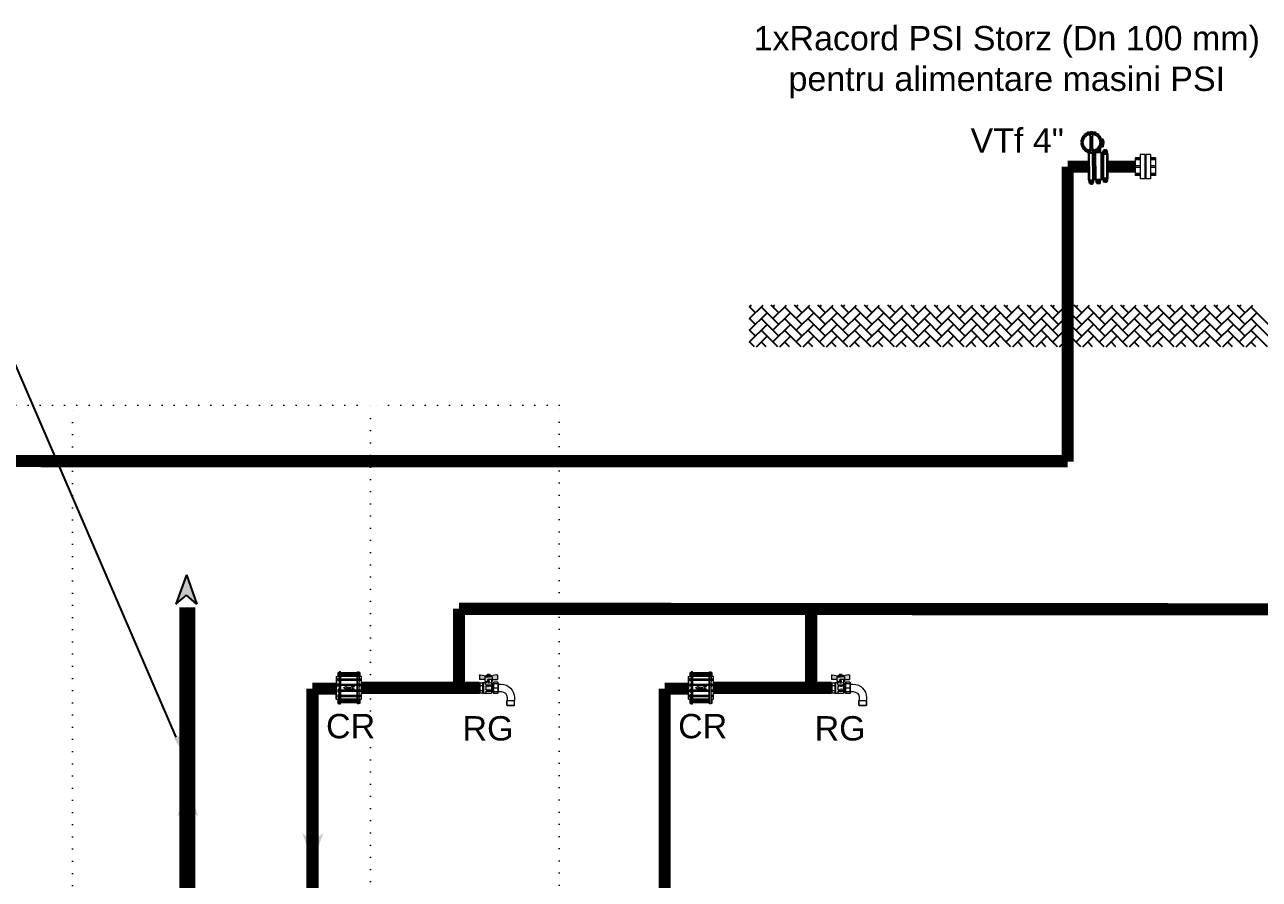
# Model space of a CAD drawing. Extents: x -6531732 to 89637, y -8915 to 32458.
# Drawn here: x 70408 to 78016, y 21652 to 26918 of the extents above; entities that cross this region are included whole.
import ezdxf
from ezdxf import colors
from ezdxf.entities.mleader import LeaderData, LeaderLine
from ezdxf.enums import TextEntityAlignment as Align
from ezdxf.math import Vec2, Vec3

# ---------------------------------------------------------------- set-up
doc = ezdxf.new("R2010")
doc.units = 0
doc.linetypes.add('ACAD_ISO07W100', pattern=[3, 0, -3])
for name, color, linetype, lineweight in [('SAN-MC-Circuit_Informatii', 83, 'ACAD_ISO07W100', 25), ('SAN-MC-HIDRANT', 1, 'HE_LINE', 25), ('SAN-MC-Sprinklere', 4, 'SPK_LINE', 25), ('SAN-MC-VALVE', 7, 'Continuous', 5)]:
    doc.layers.add(name, color=color, linetype=linetype, lineweight=lineweight)
doc.layers.add('SAN-MC-TEXT', color=7, linetype='Continuous')
doc.styles.get("Standard").update_dxf_attribs({"font": 'arial.ttf'})
doc.styles.add('txt', font='TXT', dxfattribs={"height": 0.2})
doc.linetypes.add('HE_LINE', pattern='A,300,-250,["HE",Standard,S=0.5,R=0,X=-100.5,Y=-30.5],-100', length=650)
doc.linetypes.add('PSI_LINE', pattern='A,300,-150,["PSI",Standard,S=0.5,R=0,X=-130,Y=-30],-5', length=455)
doc.linetypes.add('SPK_LINE', pattern='A,300,-250,["SPK",Standard,S=0.5,R=0,X=-130.5,Y=-30.5],-100', length=650)

# ---------------------------------------------------------------- blocks, each defined once
blk = doc.blocks.new('RACORD B')
at = {"layer": 'SAN-MC-VALVE', "lineweight": 0}
for p, q in [((118019.8, 117371.2), (117989.8, 117371.2)), ((117989.8, 117371.2), (117989.8, 117261.2)), ((118019.8, 117364.6), (117989.8, 117364.6)), ((118019.8, 117358.6), (117989.8, 117358.6)), ((118049.8, 117391.2), (118019.8, 117391.2)), ((118019.8, 117391.2), (118019.8, 117241.2)), ((118049.8, 117391.2), (118049.8, 117241.2)), ((118084.8, 117391.2), (118054.8, 117391.2)), ((118054.8, 117391.2), (118054.8, 117241.2)), ((118084.8, 117391.2), (118084.8, 117241.2)), ((118114.8, 117371.2), (118084.8, 117371.2)), ((118114.8, 117364.6), (118084.8, 117364.6)), ((118114.8, 117358.6), (118084.8, 117358.6)), ((118114.8, 117371.2), (118114.8, 117261.2)), ((118019.8, 117321.2), (117989.8, 117321.2)), ((118019.8, 117311.2), (117989.8, 117311.2)), ((118019.8, 117273.7), (117989.8, 117273.7)), ((118019.8, 117267.7), (117989.8, 117267.7)), ((118019.8, 117261.2), (117989.8, 117261.2)), ((118114.8, 117321.2), (118084.8, 117321.2)), ((118114.8, 117311.2), (118084.8, 117311.2)), ((118114.8, 117273.7), (118084.8, 117273.7)), ((118114.8, 117267.7), (118084.8, 117267.7)), ((118114.8, 117261.2), (118084.8, 117261.2)), ((118049.8, 117241.2), (118019.8, 117241.2)), ((118084.8, 117241.2), (118054.8, 117241.2))]:
    blk.add_line(p, q, dxfattribs=at)
blk = doc.blocks.new('rob')
at = {"layer": 'SAN-MC-TEXT'}
for p, q in [((104539, 111086.4, 1427.3), (104539.4, 111086.2, 1427.3)), ((104544.7, 111096.3, 1427.3), (104544.9, 111096.1, 1427.3)), ((104551.4, 111104.3, 1427.3), (104551.7, 111104, 1427.3)), ((104560.2, 111111.7, 1427.3), (104560.3, 111111.5, 1427.3)), ((104569.3, 111116.9, 1427.3), (104569.4, 111116.5, 1427.3)), ((104580, 111120.8, 1427.3), (104580.1, 111120.6, 1427.3)), ((104590.4, 111122.7, 1427.3), (104590.4, 111122.2, 1427.3)), ((104590.4, 111022.3, 1427.3), (104590.4, 111097.7, 1427.3)), ((104601.8, 111122.7, 1427.3), (104601.8, 111122.4, 1427.3)), ((104601.8, 111022.3, 1427.3), (104601.8, 111097.7, 1427.3)), ((104612.1, 111120.8, 1427.3), (104612, 111120.4, 1427.3)), ((104622.9, 111116.9, 1427.3), (104622.8, 111116.7, 1427.3)), ((104632, 111111.7, 1427.3), (104631.7, 111111.3, 1427.3)), ((104640.7, 111104.3, 1427.3), (104640.6, 111104.1, 1427.3)), ((104647.5, 111096.3, 1427.3), (104647.1, 111096.1, 1427.3)), ((104653.2, 111086.4, 1427.3), (104653, 111086.3, 1427.3)), ((104533.4, 111065.3, 1427.3), (104533.6, 111065.2, 1427.3)), ((104533.4, 111054.7, 1427.3), (104533.8, 111054.8, 1427.3)), ((104535.4, 111043.5, 1427.3), (104535.6, 111043.5, 1427.3)), ((104539, 111033.6, 1427.3), (104539.2, 111033.8, 1427.3)), ((104544.7, 111023.7, 1427.3), (104545.1, 111024, 1427.3)), ((104551.4, 111015.7, 1427.3), (104551.6, 111015.9, 1427.3)), ((104560.2, 111008.3, 1427.3), (104560.5, 111008.7, 1427.3)), ((104585.6, 111012.4, 713.6), (104602.5, 111012.4, 713.6)), ((104606, 111013.4, 713.6), (104604.6, 111020.3, 713.6)), ((104632, 111008.3, 1427.3), (104631.8, 111008.5, 1427.3)), ((104633.2, 111007.8, 1427.3), (104633.2, 110999.2, 1427.3)), ((104640.7, 111015.7, 1427.3), (104640.4, 111016, 1427.3)), ((104644.6, 111022.4, 1427.3), (104644.6, 110999.2, 1427.3)), ((104647.5, 111023.7, 1427.3), (104647.3, 111023.9, 1427.3)), ((104650.3, 111025.6, 1427.3), (104650.3, 110999.2, 1427.3)), ((104653.2, 111033.6, 1427.3), (104652.8, 111033.8, 1427.3)), ((104667.4, 111033.2, 1427.3), (104653.7, 111033.2, 1427.3)), ((104663.7, 111077.1, 1427.3), (104655.1, 111077.1, 1427.3)), ((104667.4, 111042.9, 1427.3), (104655.1, 111042.9, 1427.3)), ((104669.4, 111042.9, 1427.3), (104655.1, 111042.9, 1427.3)), ((104656.8, 111076.5, 1427.3), (104656.4, 111076.4, 1427.3)), ((104656.8, 111043.5, 1427.3), (104656.5, 111043.5, 1427.3)), ((104673.2, 111060, 1427.3), (104657.5, 111060, 1427.3)), ((104658.8, 111054.7, 1427.3), (104658.3, 111054.8, 1427.3)), ((104658.8, 111065.3, 1427.3), (104658.5, 111065.2, 1427.3)), ((104673.2, 111065.7, 1427.3), (104659.6, 111065.7, 1427.3)), ((104673.2, 111054.3, 1427.3), (104659.6, 111054.3, 1427.3)), ((104666.2, 110989.8), (104670.5, 111009.8)), ((104667.4, 111033.2, 1427.3), (104667.4, 111042.9, 1427.3)), ((104669.4, 111065.7, 1427.3), (104669.4, 111071.4, 1427.3)), ((104669.4, 111042.9, 1427.3), (104669.4, 111054.3, 1427.3)), ((104673.2, 111054.3, 1427.3), (104673.2, 111065.7, 1427.3)), ((104683.2, 111012.3), (104673.6, 111012.3)), ((104683.2, 111012.3), (104688.3, 111012.3)), ((104695.7, 110989.8), (104691.5, 111009.8)), ((104569.3, 111003.1, 1427.3), (104569.4, 111003.3, 1427.3)), ((104582.8, 111000.1, 713.6), (104579.4, 110992.6, 713.6)), ((104579.7, 110829.2), (104579.4, 110992.6, 713.6)), ((104580, 110999.2, 1427.3), (104580.2, 110999.6, 1427.3)), ((104583.3, 110828.4), (104582.9, 111000.1, 713.6)), ((104590.4, 110997.4, 1427.3), (104590.4, 110997.6, 1427.3)), ((104601.8, 110997.4, 1427.3), (104601.8, 110997.8, 1427.3)), ((104605.8, 110828.4), (104605.3, 110999.3, 713.6)), ((104605.6, 110999.4, 713.6), (104608.7, 110992.6, 713.6)), ((104609, 110999.3, 713.6), (104609.4, 110829.2)), ((104621.8, 110987.8, 713.6), (104609, 110987.8, 713.6)), ((104612.1, 110999.2, 1427.3), (104612.1, 110999.4, 1427.3)), ((104622.9, 111003.1, 1427.3), (104622.7, 111003.5, 1427.3)), ((104627.5, 111007.3, 1427.3), (104627.5, 110999.2, 1427.3)), ((104665.6, 110987.8, 713.6), (104656, 110987.8, 713.6)), ((104666.1, 110840.7), (104666.1, 110988.9)), ((104669.7, 110989.7), (104666.3, 110982.1)), ((104669.7, 110839.9), (104669.7, 110989.7)), ((104669.7, 110989.7), (104692.2, 110989.7)), ((104678.2, 111006.6), (104675.5, 111001.9)), ((104675.5, 111001.9), (104678.3, 110997.2)), ((104683.7, 111006.6), (104678.2, 111006.6)), ((104678.3, 110997.2), (104683.7, 110997.2)), ((104686.4, 111001.9), (104683.7, 111006.6)), ((104683.7, 110997.2), (104686.4, 111001.9)), ((104692.2, 110839.9), (104692.2, 110989.7)), ((104692.2, 110989.7), (104695.6, 110982.1)), ((104695.8, 110988.9), (104695.8, 110840.7)), ((104579.8, 110828.2), (104584, 110808.3)), ((104583.3, 110828.4), (104579.9, 110836)), ((104583.3, 110828.4), (104605.8, 110828.4)), ((104596.8, 110805.7), (104587.2, 110805.7)), ((104591.8, 110820.7), (104589.1, 110816)), ((104589.1, 110816), (104591.9, 110811.3)), ((104597.3, 110820.8), (104591.8, 110820.7)), ((104591.9, 110811.3), (104597.3, 110811.3)), ((104596.8, 110805.7), (104601.9, 110805.7)), ((104600, 110816.1), (104597.3, 110820.8)), ((104597.3, 110811.3), (104600, 110816.1)), ((104609.3, 110828.2), (104605, 110808.3)), ((104605.8, 110828.4), (104609.2, 110836)), ((104622.2, 110840.7), (104609.4, 110840.7)), ((104627.9, 110811.4, 713.6), (104627.9, 110829.3, 713.6)), ((104647.4, 110807.9, 713.6), (104631.4, 110807.9, 713.6)), ((104633.6, 110811.4, 713.6), (104633.6, 110829.3, 713.6)), ((104645.1, 110811.4, 713.6), (104645.1, 110829.3, 713.6)), ((104650.8, 110811.4, 713.6), (104650.8, 110829.3, 713.6)), ((104666.1, 110840.7), (104656.5, 110840.7)), ((104666.2, 110839.8), (104670.5, 110819.8)), ((104669.7, 110839.9), (104666.3, 110847.5)), ((104669.7, 110839.9), (104692.2, 110839.9)), ((104683.2, 110817.3), (104673.6, 110817.3)), ((104678.2, 110832.3), (104675.5, 110827.5)), ((104675.5, 110827.5), (104678.3, 110822.8)), ((104683.7, 110832.3), (104678.2, 110832.3)), ((104678.3, 110822.8), (104683.7, 110822.8)), ((104683.2, 110817.3), (104688.3, 110817.3)), ((104686.4, 110827.6), (104683.7, 110832.3)), ((104683.7, 110822.8), (104686.4, 110827.6)), ((104695.7, 110839.8), (104691.5, 110819.8)), ((104692.2, 110839.9), (104695.6, 110847.5))]:
    blk.add_line(p, q, dxfattribs=at)
at = {"layer": 'SAN-MC-TEXT', "elevation": 713.6}
blk.add_lwpolyline([(104656, 110999.2), (104656.5, 110829.3), (104622.2, 110829.3), (104621.8, 110999.2)], close=True, dxfattribs=at)
at = {"layer": 'SAN-MC-TEXT'}
for centre, radius in [((104596.1, 111060, 1427.3), 52.8), ((104596.1, 111060, 1427.3), 5.14), ((104681, 111002), 8.47), ((104681, 111002), 6.35), ((104594.5, 110816.1), 8.47), ((104594.5, 110816.1), 6.35), ((104681, 110827.6), 8.47), ((104681, 110827.6), 6.35)]:
    blk.add_circle(centre, radius, dxfattribs=at)
for centre, radius, start, end in [((104596.1, 111060, 1427.3), 61.4, 156.51414, 163.47502), ((104539.7, 111087.6, 1427.3), 1.43, 153.90957, 245.21185), ((104596.1, 111060, 1427.3), 64.2, 146.09044, 153.90957), ((104538.5, 111085, 1427.3), 1.43, 336.51414, 65.21185), ((104544, 111095, 1427.3), 1.43, 60, 146.09044), ((104545.6, 111097.4, 1427.3), 1.43, 240, 323.47502), ((104596.1, 111060, 1427.3), 61.4, 136.51414, 143.47502), ((104552.5, 111105.2, 1427.3), 1.43, 133.90956, 225.21185), ((104596.1, 111060, 1427.3), 64.2, 126.09044, 133.90956), ((104550.5, 111103.2, 1427.3), 1.43, 316.51414, 45.21185), ((104559.1, 111110.8, 1427.3), 1.43, 40, 126.09044), ((104561.4, 111112.4, 1427.3), 1.43, 220, 303.47502), ((104596.1, 111060, 1427.3), 61.4, 116.51414, 123.47502), ((104568, 111116.2, 1427.3), 1.43, 296.51414, 25.21185), ((104570.6, 111117.4, 1427.3), 1.43, 113.90957, 205.21185), ((104596.1, 111060, 1427.3), 64.2, 106.09044, 113.90957), ((104579, 111097.7, 1427.3), 11.4, 0, 114.44334), ((104578.7, 111120.3, 1427.3), 1.43, 20, 106.09044), ((104581.4, 111121.1, 1427.3), 1.43, 200, 283.47502), ((104596.1, 111060, 1427.3), 61.4, 96.51414, 103.47502), ((104589, 111122.4, 1427.3), 1.43, 276.51414, 5.21185), ((104591.8, 111122.7, 1427.3), 1.43, 93.90956, 185.21185), ((104596.1, 111060, 1427.3), 64.2, 86.09044, 93.90956), ((104600.4, 111122.7, 1427.3), 1.43, 0, 86.09044), ((104603.2, 111122.4, 1427.3), 1.43, 180, 263.47502), ((104613.2, 111097.7, 1427.3), 11.4, 65.55667, 180), ((104596.1, 111060, 1427.3), 61.4, 76.51414, 83.47502), ((104610.7, 111121.1, 1427.3), 1.43, 256.51414, 345.21185), ((104613.5, 111120.3, 1427.3), 1.43, 73.90956, 165.21185), ((104596.1, 111060, 1427.3), 64.2, 66.09044, 73.90956), ((104621.5, 111117.4, 1427.3), 1.43, 340, 66.09044), ((104624.1, 111116.2, 1427.3), 1.43, 160, 243.47502), ((104596.1, 111060, 1427.3), 61.4, 56.51414, 63.47502), ((104630.7, 111112.4, 1427.3), 1.43, 236.51414, 325.21185), ((104633.1, 111110.8, 1427.3), 1.43, 53.90956, 145.21185), ((104596.1, 111060, 1427.3), 64.2, 46.09044, 53.90956), ((104641.7, 111103.2, 1427.3), 1.43, 140, 223.47502), ((104639.6, 111105.2, 1427.3), 1.43, 320, 46.09044), ((104596.1, 111060, 1427.3), 61.4, 36.51414, 43.47502), ((104646.6, 111097.4, 1427.3), 1.43, 216.51414, 305.21185), ((104648.2, 111095, 1427.3), 1.43, 33.90957, 125.21185), ((104596.1, 111060, 1427.3), 64.2, 26.09044, 33.90957), ((104653.7, 111085, 1427.3), 1.43, 120, 203.47502), ((104596.1, 111060, 1427.3), 61.4, 16.51414, 23.47502), ((104652.5, 111087.6, 1427.3), 1.43, 300, 26.09044), ((104596.1, 111060, 1427.3), 64.2, 166.09044, 173.90957), ((104533.6, 111066.7, 1427.3), 1.43, 173.90957, 260), ((104533.6, 111053.3, 1427.3), 1.43, 94.78815, 186.09044), ((104596.1, 111060, 1427.3), 64.2, 186.09044, 193.90957), ((104533.4, 111056.2, 1427.3), 1.43, 274.78815, 3.48586), ((104533.4, 111063.8, 1427.3), 1.43, 356.52498, 80), ((104535.1, 111075.1, 1427.3), 1.43, 74.78815, 166.09044), ((104535.1, 111044.9, 1427.3), 1.43, 193.90957, 280), ((104596.1, 111060, 1427.3), 61.4, 176.52498, 183.48586), ((104535.9, 111077.9, 1427.3), 1.43, 254.78815, 343.48586), ((104535.9, 111042.1, 1427.3), 1.43, 16.52498, 100), ((104596.1, 111060, 1427.3), 61.4, 196.51414, 203.47502), ((104539.7, 111032.4, 1427.3), 1.43, 120, 206.09044), ((104596.1, 111060, 1427.3), 64.2, 206.09044, 213.90957), ((104538.5, 111035, 1427.3), 1.43, 300, 23.47502), ((104544, 111025, 1427.3), 1.43, 213.90957, 305.21185), ((104545.6, 111022.6, 1427.3), 1.43, 36.51414, 125.21185), ((104596.1, 111060, 1427.3), 61.4, 216.51414, 223.47502), ((104552.5, 111014.8, 1427.3), 1.43, 140, 226.09044), ((104550.5, 111016.8, 1427.3), 1.43, 320, 43.47502), ((104596.1, 111060, 1427.3), 64.2, 226.09044, 233.90956), ((104559.1, 111009.3, 1427.3), 1.43, 233.90956, 325.21185), ((104561.4, 111007.6, 1427.3), 1.43, 56.51414, 145.21185), ((104596.1, 111060, 1427.3), 61.4, 236.51414, 243.47502), ((104579, 111022.3, 1427.3), 11.4, 245.55667, 0), ((104594.1, 111012.4, 713.6), 8.47, 117.84507, 175.85384), ((104601.4, 111019.6, 713.6), 3.21, 12.11388, 90), ((104613.2, 111022.3, 1427.3), 11.4, 180, 294.44334), ((104596.1, 111060, 1427.3), 61.4, 296.51414, 303.47502), ((104630.7, 111007.6, 1427.3), 1.43, 40, 123.47502), ((104633.1, 111009.3, 1427.3), 1.43, 220, 306.09044), ((104596.1, 111060, 1427.3), 64.2, 306.09044, 313.90956), ((104641.6, 111016.8, 1427.3), 1.43, 136.51414, 225.21185), ((104596.1, 111060, 1427.3), 61.4, 316.51414, 323.47502), ((104639.6, 111014.8, 1427.3), 1.43, 313.90956, 45.21185), ((104646.5, 111022.6, 1427.3), 1.43, 60, 143.47502), ((104648.2, 111025, 1427.3), 1.43, 240, 326.09044), ((104596.1, 111060, 1427.3), 64.2, 326.09044, 333.90957), ((104653.7, 111035, 1427.3), 1.43, 156.51414, 245.21185), ((104596.1, 111060, 1427.3), 61.4, 336.51414, 343.47502), ((104652.5, 111032.4, 1427.3), 1.43, 333.90957, 65.21185), ((104656.3, 111077.9, 1427.3), 1.43, 196.51414, 285.21185), ((104656.3, 111042.1, 1427.3), 1.43, 80, 163.47502), ((104657, 111075.1, 1427.3), 1.43, 13.90957, 105.21185), ((104657, 111044.9, 1427.3), 1.43, 260, 346.09044), ((104658.8, 111063.8, 1427.3), 1.43, 100, 183.47502), ((104596.1, 111060, 1427.3), 61.4, 356.51414, 3.47502), ((104658.8, 111056.2, 1427.3), 1.43, 176.51414, 265.21185), ((104596.1, 111060, 1427.3), 64.2, 6.09044, 13.90957), ((104596.1, 111060, 1427.3), 64.2, 346.09044, 353.90957), ((104658.5, 111053.3, 1427.3), 1.43, 353.90957, 85.21185), ((104658.5, 111066.7, 1427.3), 1.43, 280, 6.09044), ((104663.7, 111071.4, 1427.3), 5.71, 0, 90), ((104673.6, 111009.1), 3.21, 90, 167.88612), ((104688.3, 111009.1), 3.21, 12.11388, 90), ((104568, 111003.8, 1427.3), 1.43, 340, 63.47502), ((104570.6, 111002.6, 1427.3), 1.43, 160, 246.09044), ((104596.1, 111060, 1427.3), 64.2, 246.09044, 253.90956), ((104578.7, 110999.7, 1427.3), 1.43, 253.90956, 345.21185), ((104581.4, 110998.9, 1427.3), 1.43, 76.51414, 165.21185), ((104596.1, 111060, 1427.3), 61.4, 256.51414, 263.47502), ((104588.9, 110997.6, 1427.3), 1.43, 0, 83.47502), ((104591.8, 110997.4, 1427.3), 1.43, 180, 266.09044), ((104596.1, 111060, 1427.3), 64.2, 266.09044, 273.90956), ((104600.4, 110997.4, 1427.3), 1.43, 273.90956, 5.21185), ((104603.2, 110997.6, 1427.3), 1.43, 96.51414, 185.21185), ((104596.1, 111060, 1427.3), 61.4, 276.51414, 283.47502), ((104604.4, 110999.3, 713.6), 4.58, 0, 12.11388), ((104610.7, 110998.9, 1427.3), 1.43, 20, 103.47502), ((104613.5, 110999.7, 1427.3), 1.43, 200, 286.09044), ((104596.1, 111060, 1427.3), 64.2, 286.09044, 293.90957), ((104621.5, 111002.6, 1427.3), 1.43, 293.90957, 25.21185), ((104624.1, 111003.8, 1427.3), 1.43, 116.51414, 205.21185), ((104670.7, 110988.9), 4.58, 167.88612, 180), ((104691.3, 110988.9), 4.58, 0, 12.11388), ((104584.2, 110829.2), 4.58, 180, 192.11388), ((104587.2, 110808.9), 3.21, 192.11388, 270), ((104601.9, 110808.9), 3.21, 270, 347.88612), ((104604.8, 110829.2), 4.58, 347.88612, 0), ((104631.4, 110811.4, 713.6), 3.43, 180, 270), ((104637.1, 110811.4, 713.6), 3.43, 180, 270), ((104641.6, 110811.4, 713.6), 3.43, 270, 0), ((104647.4, 110811.4, 713.6), 3.43, 270, 0), ((104670.7, 110840.7), 4.58, 180, 192.11388), ((104673.6, 110820.5), 3.21, 192.11388, 270), ((104688.3, 110820.5), 3.21, 270, 347.88612), ((104691.3, 110840.7), 4.58, 347.88612, 0)]:
    blk.add_arc(centre, radius, start, end, dxfattribs=at)
blk = doc.blocks.new('Clapeta Sens')
at = {"layer": 'SAN-MC-VALVE'}
for p, q in [((-70, 154.7), (-73.5, 144.5)), ((-70, 154.7), (69.9, 154.8)), ((69.9, 154.8), (73.4, 144.6)), ((-99.3, 129.5), (99.2, 129.6)), ((-92.8, 129.5), (-92.8, 25.1)), ((-92.3, 139.3), (-92.3, 143.8)), ((-85.5, 139.3), (-85.5, 143.8)), ((-84.9, 129.5), (-84.9, 25.1)), ((-84.9, 127.9), (-78.2, 127.9)), ((-78.2, 129.5), (-78.2, 25.1)), ((-77.7, 139.3), (-77.7, 143.9)), ((-70.9, 139.3), (-70.9, 143.9)), ((-70.4, 129.5), (-70.4, 25.1)), ((-70.4, 127.9), (-54.3, 128)), ((-54.3, 129.5), (-54.3, 25.1)), ((-53.8, 139.4), (-53.8, 143.9)), ((-47, 139.4), (-47, 143.9)), ((-46.4, 129.5), (-46.4, 25.1)), ((-46.4, 128), (-21.6, 128)), ((-21.6, 129.6), (-21.6, 25.1)), ((-21.1, 139.4), (-21.1, 143.9)), ((-14.3, 139.4), (-14.3, 143.9)), ((-13.8, 129.6), (-13.7, 25.2)), ((-13.8, 128), (13.7, 128)), ((0.7, 96.6), (-7.6, 111)), ((-7.6, 96.3), (-7.6, 111)), ((-3.3, 88.9), (-7.6, 96.3)), ((-3.3, 58.7), (-3.3, 88.9)), ((9, 111), (0.7, 96.6)), ((4.7, 88.9), (9, 96.3)), ((4.7, 58.7), (4.7, 88.9)), ((9, 96.3), (9, 111)), ((13.7, 129.6), (13.7, 25.2)), ((14.2, 139.4), (14.2, 143.9)), ((21, 139.4), (21, 143.9)), ((21.6, 129.6), (21.6, 25.2)), ((21.6, 128), (46.4, 128)), ((46.4, 129.6), (46.4, 25.2)), ((46.9, 139.4), (46.9, 143.9)), ((53.7, 139.4), (53.7, 144)), ((54.2, 129.6), (54.2, 25.2)), ((54.2, 128), (70.3, 128)), ((70.3, 129.6), (70.3, 25.2)), ((70.8, 139.5), (70.8, 144)), ((77.6, 139.5), (77.6, 144)), ((78.2, 129.6), (78.2, 25.2)), ((78.2, 128.1), (84.9, 128.1)), ((84.9, 129.6), (84.9, 25.2)), ((85.4, 139.5), (85.4, 144)), ((92.2, 139.5), (92.2, 144)), ((92.7, 129.6), (92.7, 25.2)), ((-92.2, 15.3), (-92.2, 10.8)), ((-85.4, 15.3), (-85.4, 10.8)), ((-84.9, 26.7), (-78.2, 26.7)), ((-77.7, 15.3), (-77.7, 10.8)), ((-69.9, -0.1), (-73.5, 10.2)), ((-70.9, 15.3), (-70.9, 10.8)), ((-70.4, 26.7), (-54.3, 26.7)), ((69.9, 0.1), (-69.9, -0.1)), ((-69.9, -0.1), (69.9, 0.1)), ((-69.9, -0.1), (69.9, 0.1)), ((-53.7, 15.3), (-53.7, 10.8)), ((-46.9, 15.3), (-46.9, 10.8)), ((-46.4, 26.7), (-21.6, 26.7)), ((-21.1, 15.3), (-21.1, 10.8)), ((-14.3, 15.3), (-14.3, 10.8)), ((-13.8, 26.7), (13.7, 26.7)), ((-9.7, 62.9), (-3.3, 58.7)), ((0.7, 43.9), (-9.7, 62.9)), ((0.7, 43.9), (11.1, 62.9)), ((11.1, 62.9), (4.7, 58.7)), ((14.2, 15.3), (14.2, 10.8)), ((21.1, 15.4), (21.1, 10.8)), ((21.6, 26.8), (46.4, 26.8)), ((46.9, 15.4), (46.9, 10.9)), ((53.7, 15.4), (53.7, 10.9)), ((54.2, 26.8), (70.3, 26.8)), ((69.9, 0.1), (73.5, 10.3)), ((69.9, 0.1), (69.9, 0.1)), ((70.9, 15.4), (70.9, 10.9)), ((77.7, 15.4), (77.7, 10.9)), ((78.2, 26.8), (84.9, 26.8)), ((85.4, 15.4), (85.4, 10.9)), ((92.2, 15.4), (92.2, 10.9)), ((-69.9, -0.1), (-69.9, -0.1))]:
    blk.add_line(p, q, dxfattribs=at)
for points in [[(-99.3, 138.1), (-99.3, 129.5), (99.2, 129.6), (99.2, 138.3)], [(-82.1, 139.3), (-82.1, 144), (-82.9, 144.5), (-94.9, 144.4), (-95.7, 144), (-95.7, 139.3)], [(-82.2, 138.2), (-82.2, 139.3), (-66.5, 139.3), (-66.5, 138.2)], [(-67.5, 139.3), (-67.5, 144), (-68.3, 144.5), (-80.3, 144.5), (-81.1, 144), (-81.1, 139.3)], [(-58.2, 138.2), (-58.2, 139.4), (-42.5, 139.4), (-42.5, 138.2)], [(-43.5, 139.4), (-43.6, 144), (-44.3, 144.5), (-56.4, 144.5), (-57.2, 144), (-57.2, 139.4)], [(-25.6, 138.2), (-25.6, 139.4), (-9.8, 139.4), (-9.8, 138.2)], [(-10.9, 139.4), (-10.9, 144), (-11.7, 144.5), (-23.7, 144.5), (-24.5, 144), (-24.5, 139.4)], [(25.5, 138.2), (25.5, 139.4), (9.8, 139.4), (9.8, 138.2)], [(10.8, 139.4), (10.8, 144), (11.6, 144.5), (23.6, 144.5), (24.4, 144.1), (24.4, 139.4)], [(58.1, 138.3), (58.1, 139.4), (42.4, 139.4), (42.4, 138.3)], [(43.5, 139.4), (43.5, 144.1), (44.3, 144.5), (56.3, 144.6), (57.1, 144.1), (57.1, 139.4)], [(82.1, 138.3), (82.1, 139.5), (66.4, 139.4), (66.4, 138.3)], [(67.4, 139.4), (67.4, 144.1), (68.2, 144.6), (80.3, 144.6), (81, 144.1), (81, 139.5)], [(82, 139.5), (82, 144.1), (82.8, 144.6), (94.8, 144.6), (95.6, 144.1), (95.6, 139.5)], [(-99.3, 16.4), (-99.3, 25.1), (99.3, 25.2), (99.3, 16.6)], [(-82, 15.3), (-82, 10.6), (-82.8, 10.2), (-94.9, 10.2), (-95.7, 10.6), (-95.7, 15.3)], [(-82.2, 16.5), (-82.2, 15.3), (-66.4, 15.3), (-66.4, 16.5)], [(-67.5, 15.3), (-67.5, 10.6), (-68.3, 10.2), (-80.3, 10.2), (-81.1, 10.6), (-81.1, 15.3)], [(-58.2, 16.5), (-58.2, 15.3), (-42.5, 15.3), (-42.5, 16.5)], [(-43.5, 15.3), (-43.5, 10.7), (-44.3, 10.2), (-56.3, 10.2), (-57.1, 10.7), (-57.1, 15.3)], [(-25.5, 16.5), (-25.5, 15.3), (-9.8, 15.3), (-9.8, 16.5)], [(-10.9, 15.3), (-10.9, 10.7), (-11.7, 10.2), (-23.7, 10.2), (-24.5, 10.7), (-24.5, 15.3)], [(25.5, 16.5), (25.5, 15.4), (9.8, 15.3), (9.8, 16.5)], [(10.8, 15.3), (10.8, 10.7), (11.6, 10.2), (23.7, 10.2), (24.5, 10.7), (24.5, 15.4)], [(58.2, 16.6), (58.2, 15.4), (42.4, 15.4), (42.4, 16.5)], [(43.5, 15.4), (43.5, 10.7), (44.3, 10.3), (56.3, 10.3), (57.1, 10.7), (57.1, 15.4)], [(82.1, 16.6), (82.1, 15.4), (66.4, 15.4), (66.4, 16.6)], [(67.5, 15.4), (67.5, 10.7), (68.3, 10.3), (80.3, 10.3), (81.1, 10.8), (81.1, 15.4)], [(82, 15.4), (82, 10.8), (82.8, 10.3), (94.8, 10.3), (95.6, 10.8), (95.6, 15.4)]]:
    blk.add_lwpolyline(points, close=True, dxfattribs=at)
for points in [[(-81, 138.2), (-96.7, 138.1), (-96.7, 139.3), (-81, 139.3)], [(80.9, 138.3), (96.7, 138.3), (96.7, 139.5), (80.9, 139.5)], [(-81, 16.5), (-96.7, 16.4), (-96.7, 15.3), (-81, 15.3)], [(81, 16.6), (96.7, 16.6), (96.7, 15.4), (81, 15.4)]]:
    blk.add_lwpolyline(points, dxfattribs=at)
for centre, radius, start, end in [((-94, 141.7), 2.71, 51.16318, 128.92134), ((-88.9, 134.5), 9.95, 70.02686, 110.05766), ((-83.8, 141.7), 2.71, 51.16326, 128.92126), ((-79.4, 141.7), 2.71, 51.16318, 128.92134), ((-74.3, 134.5), 9.95, 70.02686, 110.05766), ((-69.2, 141.7), 2.71, 51.16326, 128.92126), ((-55.5, 141.8), 2.71, 51.16318, 128.92134), ((-50.4, 134.5), 9.95, 70.02686, 110.05766), ((-45.3, 141.8), 2.71, 51.16326, 128.92126), ((-22.8, 141.8), 2.71, 51.16318, 128.92134), ((-17.7, 134.5), 9.95, 70.02686, 110.05766), ((-12.6, 141.8), 2.71, 51.16326, 128.92126), ((12.5, 141.8), 2.71, 51.16332, 128.92132), ((17.6, 134.6), 9.95, 70.02692, 110.05772), ((22.7, 141.8), 2.71, 51.16324, 128.9214), ((45.2, 141.8), 2.71, 51.16332, 128.92132), ((50.3, 134.6), 9.95, 70.02692, 110.05772), ((55.4, 141.8), 2.71, 51.16324, 128.9214), ((69.1, 141.8), 2.71, 51.16332, 128.92132), ((74.2, 134.6), 9.95, 70.02692, 110.05772), ((79.3, 141.9), 2.71, 51.16324, 128.9214), ((83.7, 141.9), 2.71, 51.16332, 128.92132), ((88.8, 134.6), 9.95, 70.02692, 110.05772), ((93.9, 141.9), 2.71, 51.16324, 128.9214), ((-94, 12.9), 2.71, 231.16324, 308.9214), ((-88.8, 20.1), 9.95, 250.02692, 290.05772), ((-83.7, 12.9), 2.71, 231.16332, 308.92132), ((-79.4, 12.9), 2.71, 231.16324, 308.9214), ((-74.3, 20.1), 9.95, 250.02692, 290.05772), ((-69.2, 12.9), 2.71, 231.16332, 308.92132), ((-55.4, 12.9), 2.71, 231.16324, 308.9214), ((-50.3, 20.1), 9.95, 250.02692, 290.05772), ((-45.2, 12.9), 2.71, 231.16332, 308.92132), ((-22.8, 12.9), 2.71, 231.16324, 308.9214), ((-17.7, 20.2), 9.95, 250.02692, 290.05772), ((-12.6, 12.9), 2.71, 231.16332, 308.92132), ((12.5, 12.9), 2.71, 231.16326, 308.92126), ((17.6, 20.2), 9.95, 250.02686, 290.05766), ((22.8, 13), 2.71, 231.16318, 308.92134), ((45.2, 13), 2.71, 231.16326, 308.92126), ((50.3, 20.2), 9.95, 250.02686, 290.05766), ((55.4, 13), 2.71, 231.16318, 308.92134), ((69.2, 13), 2.71, 231.16326, 308.92126), ((74.3, 20.2), 9.95, 250.02686, 290.05766), ((79.4, 13), 2.71, 231.16318, 308.92134), ((83.7, 13), 2.71, 231.16326, 308.92126), ((88.8, 20.2), 9.95, 250.02686, 290.05766), ((93.9, 13), 2.71, 231.16318, 308.92134)]:
    blk.add_arc(centre, radius, start, end, dxfattribs=at)
blk = doc.blocks.new('Robinet Golire')
at = {"layer": 'SAN-MC-VALVE', "lineweight": 5}
h = blk.add_hatch(color=1, dxfattribs=at)
h.dxf.hatch_style = 1
h.paths.add_polyline_path([(-78, 83), (-117.3, 90, 0.466736), (-122, 86), (-122, 57), (-86, 57), (-86, 75)])
h.paths.add_polyline_path([(-44, 85), (-60, 85), (-76, 85), (-86, 75), (-60, 75), (-34, 75)])
h.paths.add_polyline_path([(-34, 75), (-60, 75), (-86, 75), (-86, 57), (-82, 57), (-58, 57, -0.414214), (-56, 55), (-56, 51), (-56, 45), (-34, 45)])
h.paths.add_polyline_path([(2, 86, 0.466736), (-2.7, 90), (-42, 83), (-34, 75), (-34, 57), (2, 57)])
at = {"layer": 'SAN-MC-VALVE', "linetype": 'Continuous', "lineweight": 5}
for p, q in [((-122, 86), (-122, 57)), ((-117.3, 90), (-78, 83)), ((-86, 75), (-76, 85)), ((-76, 85), (-60, 85)), ((-68.8, 86), (-68.8, 85)), ((-67.6, 87), (-67.8, 87)), ((-67, 92), (-67, 87.6)), ((-54, 93), (-66, 93)), ((-60, 93), (-60, 87)), ((-44, 85), (-60, 85)), ((-53, 87.6), (-53, 92)), ((-52.2, 87), (-52.4, 87)), ((-51.2, 85), (-51.2, 86)), ((-34, 75), (-44, 85)), ((-2.7, 90), (-42, 83)), ((2, 86), (2, 57)), ((-125.4, 25), (-147.4, 25)), ((-124.8, 26.1), (-125.4, 25)), ((-125.4, 25), (-125.4, -25)), ((-124.8, 36.5), (-123.3, 39)), ((-124.8, 36.5), (-124.8, -36.5)), ((-123.3, 39), (-95.9, 39)), ((-123.3, 27.9), (-95.9, 27.9)), ((-95.9, 0), (-123.3, 0)), ((-82, 57), (-122, 57)), ((-95.9, 39), (-94.4, 36.5)), ((-94.4, 36.5), (-94.4, -36.5)), ((-94.4, 29), (-86.1, 29)), ((-80, 35.1), (-86.1, 29)), ((-86.1, 29), (-86.1, -29)), ((-86, 75), (-60, 75)), ((-86, 75), (-86, 45)), ((-80, 45), (-86, 45)), ((-82, 57), (-58, 57)), ((-82, 57), (-82, 45)), ((-80.1, 35), (-75.5, 35)), ((-80.1, 35), (-80.1, 22)), ((-44, 22), (-80.1, 22)), ((-44, 14), (-80.1, 14)), ((-80.1, 14), (-80.1, -14)), ((-80, 57), (-80, 35)), ((-78.1, 22), (-78.1, 14)), ((-56, 51), (-64, 51)), ((-64, 51), (-64, 41)), ((-56, 45), (-64, 45)), ((-56, 41), (-64, 41)), ((-34, 75), (-60, 75)), ((-56, 51), (-56, 55)), ((-56, 51), (-56, 41)), ((-34, 45), (-56, 45)), ((-42, 24), (-42, 35.2)), ((-42, 12), (-42, -12)), ((-40, 45), (-40, 37)), ((-20, 37), (-40, 37)), ((-34, 75), (-34, 45)), ((-34, 57), (2, 57)), ((-26, 37), (-26, -37)), ((-20, 37), (-20, -37)), ((-2, 34.5), (-20, 34.5)), ((-2, 17.2), (-20, 17.2)), ((0, 31), (-2, 34.5)), ((0, 31), (0, -31)), ((-237.4, -65), (-237.4, -85.4)), ((-187.4, -65), (-187.4, -85.4)), ((-125.4, -25), (-147.4, -25)), ((-125.4, -25), (-124.8, -26.1)), ((-124.8, -36.5), (-123.3, -39)), ((-123.3, -27.9), (-95.9, -27.9)), ((-123.3, -39), (-95.9, -39)), ((-95.9, -39), (-94.4, -36.5)), ((-94.4, -29), (-86.1, -29)), ((-78.1, -37), (-86.1, -29)), ((-44, -14), (-80.1, -14)), ((-44, -22), (-80.1, -22)), ((-80.1, -22), (-80.1, -35)), ((-44, -35), (-80.1, -35)), ((-78.1, -14), (-78.1, -22)), ((-78.1, -35), (-78.1, -37)), ((-20, -37), (-78.1, -37)), ((-42, -24), (-42, -33)), ((-2, -17.2), (-20, -17.2)), ((-2, -34.5), (-20, -34.5)), ((0, -31), (-2, -34.5)), ((-237.4, -85.4), (-238.5, -86)), ((-186.3, -86), (-238.5, -86)), ((-238.5, -91), (-238.5, -86)), ((-238.5, -117.6), (-238.5, -91)), ((-186.3, -117.6), (-238.5, -117.6)), ((-236.1, -120), (-238.5, -117.6)), ((-236.8, -86), (-237.6, -85.5)), ((-187.4, -85.4), (-237.4, -85.4)), ((-236.8, -91), (-236.8, -86)), ((-236.8, -91), (-236.8, -119.3)), ((-188.7, -120), (-236.1, -120)), ((-186.3, -117.6), (-188.7, -120)), ((-187.1, -85.5), (-188, -86)), ((-188, -91), (-188, -86)), ((-188, -119.3), (-188, -91)), ((-186.3, -86), (-187.4, -85.4)), ((-186.3, -91), (-186.3, -86)), ((-186.3, -117.6), (-186.3, -91))]:
    blk.add_line(p, q, dxfattribs=at)
for centre, radius, start, end in [((-118, 86), 4, 79.9194, 180), ((-67.8, 86), 1, 90, 180), ((-67.6, 87.6), 0.6, 270, 0), ((-63.8, 75.3), 12.3, 71.94677, 106.39293), ((-66, 92), 1, 90, 180), ((-63.5, 86.4), 6.62, 58.10921, 121.89079), ((-56.5, 86.4), 6.62, 58.10921, 121.89079), ((-56.2, 75.3), 12.3, 73.60707, 108.05323), ((-54, 92), 1, 0, 90), ((-52.4, 87.6), 0.6, 180, 270), ((-52.2, 86), 1, 0, 90), ((-2, 86), 4, 0, 100.0806), ((-147.4, -65), 90, 90, 180), ((-113.5, 33.5), 11.3, 150.64159, 209.35841), ((-56.8, 14), 68, 168.13983, 191.86017), ((-105.7, 33.5), 11.3, 330.64159, 29.35841), ((-162.4, 14), 68, 348.13983, 11.86017), ((-60, 76.1), 44, 249.38726, 297.06653), ((-58, 55), 2, 0, 90), ((-44, 24), 2, 270, 0), ((-44, 12), 2, 0, 90), ((-19.2, 25.9), 19.3, 333.33688, 26.66312), ((-73.7, 0), 73.7, 346.50423, 13.49577), ((-147.4, -65), 40, 90, 180), ((-56.8, -14), 68, 168.13983, 191.86017), ((-113.5, -33.5), 11.3, 150.64159, 209.35841), ((-162.4, -14), 68, 348.13983, 11.86017), ((-105.7, -33.5), 11.3, 330.64159, 29.35841), ((-44, -12), 2, 270, 0), ((-44, -24), 2, 0, 90), ((-44, -33), 2, 270, 0), ((-19.1, -25.8), 19.1, 333.2139, 26.7861)]:
    blk.add_arc(centre, radius, start, end, dxfattribs=at)
at = {"layer": 'SAN-MC-VALVE', "linetype": 'Continuous', "lineweight": 5, "style": 'txt'}
for s, height, width, p in [('CW617N', 6, 0.666667, (-60.8, 7)), ('PN40', 8, 0.75, (-61.7, -6.2))]:
    blk.add_text(s, height=height, dxfattribs=dict(at, width=width)).set_placement(p, align=Align.MIDDLE)
blk.add_text('ITALY', height=5, dxfattribs=at).set_placement((-63.8, -28), align=Align.MIDDLE)

msp = doc.modelspace()

# ---------------------------------------------------------------- hatches: boundary and pattern name
at = {"layer": 'SAN-MC-TEXT'}
h = msp.add_hatch(color=256, dxfattribs=at)
h.paths.add_polyline_path([(71469.1, 23347.9), (71404.2, 23402.3), (71404.2, 23529.4)])
h.paths.add_polyline_path([(71404.2, 23529.4), (71404.2, 23402.3), (71339.3, 23347.9)])
h = msp.add_hatch(color=256, dxfattribs=at)
h.paths.add_polyline_path([(71477.6, 22040.3), (71412.7, 22094.7), (71412.7, 22221.8)])
h.paths.add_polyline_path([(71412.7, 22221.8), (71412.7, 22094.7), (71347.8, 22040.3)])
h = msp.add_hatch(color=256, dxfattribs=at)
h.paths.add_polyline_path([(72248.3, 21938.2), (72183.4, 21883.9), (72183.4, 21756.8)])
h.paths.add_polyline_path([(72183.4, 21756.8), (72183.4, 21883.9), (72118.5, 21938.2)])

# ---------------------------------------------------------------- linework, layer by layer
at = {"layer": 'SAN-MC-Circuit_Informatii', "linetype": 'ACAD_ISO07W100', "lineweight": 0, "ltscale": 25}
for points, elevation in [([(61041.1, 24573.3), (72539.2, 24573.1)], 1427.3), ([(70701.4, 18534.8), (70701.4, 18534.8), (70703.3, 24573.1)], 1784.1), ([(72539.2, 19911), (72539.2, 24573.1)], 1784.1), ([(74206.7, 18537.2), (73702, 18537.2), (73702, 24573.1), (72539.2, 24573.1)], 1427.3)]:
    msp.add_lwpolyline(points, dxfattribs=dict(at, elevation=elevation))
at = {"layer": 'SAN-MC-HIDRANT', "color": 140, "linetype": 'PSI_LINE', "ltscale": 2, "const_width": 75}
for points in [[(76834.2, 26043.6), (76965.2, 26043.6)], [(76834.7, 24226.4), (76834.7, 26043.7)], [(77081.5, 26043.7), (77251, 26043.7)], [(72483, 22831.8), (73084.7, 22831.8), (73084.3, 23319.3)], [(73084.3, 23319.3), (79940.3, 23314.7)], [(74652.8, 22831.8), (75254.5, 22831.8), (75254.1, 23319.3)], [(72180.9, 22827.5), (72328.3, 22827.5)], [(72181.5, 22827.5), (72181.5, 20823.1)], [(73084.7, 22831.8), (73211.8, 22831.8)], [(74350.7, 22827.5), (74498.1, 22827.5)], [(74351.2, 22827.5), (74351.2, 18553.7)], [(75254.5, 22831.8), (75381.6, 22831.8)]]:
    msp.add_lwpolyline(points, dxfattribs=at)
msp.add_lwpolyline([(59871.4, 24024.5), (59871.4, 24130.3, -0.414214), (59971.4, 24230.3), (76834.7, 24228.8)], format="xyb", dxfattribs=at)
at = {"layer": 'SAN-MC-Sprinklere', "color": 44, "ltscale": 1.8, "const_width": 100}
msp.add_lwpolyline([(71410, 21054.8), (71410, 23328.1)], dxfattribs=at)
at = {"layer": 'SAN-MC-TEXT', "linetype": 'Continuous'}
for p, q in [((74864.1, 25190.3), (74864.1, 25190.3)), ((74875.2, 25179.2), (74886.3, 25190.3)), ((74875.2, 25107.4), (74958.1, 25190.3)), ((75054.8, 25143.3), (75007.8, 25190.3)), ((75018.9, 25179.2), (75030, 25190.3)), ((75018.9, 25107.4), (75101.8, 25190.3)), ((75198.5, 25143.3), (75151.5, 25190.3)), ((75162.6, 25179.2), (75173.7, 25190.3)), ((75162.6, 25107.4), (75245.5, 25190.3)), ((75342.2, 25143.3), (75295.2, 25190.3)), ((75306.3, 25179.2), (75317.3, 25190.3)), ((75306.3, 25107.4), (75389.2, 25190.3)), ((75485.9, 25143.3), (75438.9, 25190.3)), ((75449.9, 25179.2), (75461, 25190.3)), ((75449.9, 25107.4), (75532.9, 25190.3)), ((75629.6, 25143.3), (75582.6, 25190.3)), ((75593.6, 25179.2), (75604.7, 25190.3)), ((75593.6, 25107.4), (75676.6, 25190.3)), ((75773.2, 25143.3), (75726.2, 25190.3)), ((75737.3, 25179.2), (75748.4, 25190.3)), ((75737.3, 25107.4), (75820.2, 25190.3)), ((75916.9, 25143.3), (75869.9, 25190.3)), ((75881, 25179.2), (75892.1, 25190.3)), ((75881, 25107.4), (75963.9, 25190.3)), ((76060.6, 25143.3), (76013.6, 25190.3)), ((76024.7, 25179.2), (76035.8, 25190.3)), ((76024.7, 25107.4), (76107.6, 25190.3)), ((76204.3, 25143.3), (76157.3, 25190.3)), ((76168.4, 25179.2), (76179.4, 25190.3)), ((76168.4, 25107.4), (76251.3, 25190.3)), ((76348, 25143.3), (76301, 25190.3)), ((76312.1, 25179.2), (76323.1, 25190.3)), ((76312.1, 25107.4), (76395, 25190.3)), ((76491.7, 25143.3), (76444.7, 25190.3)), ((76455.7, 25179.2), (76466.8, 25190.3)), ((76455.7, 25107.4), (76538.7, 25190.3)), ((76635.3, 25143.3), (76588.3, 25190.3)), ((76599.4, 25179.2), (76610.5, 25190.3)), ((76599.4, 25107.4), (76682.3, 25190.3)), ((76779, 25143.3), (76732, 25190.3)), ((76743.1, 25179.2), (76754.2, 25190.3)), ((76743.1, 25107.4), (76826, 25190.3)), ((76922.7, 25143.3), (76875.7, 25190.3)), ((76886.8, 25179.2), (76897.9, 25190.3)), ((76886.8, 25107.4), (76969.7, 25190.3)), ((77066.4, 25143.3), (77019.4, 25190.3)), ((77030.5, 25179.2), (77041.5, 25190.3)), ((77030.5, 25107.4), (77113.4, 25190.3)), ((77210.1, 25143.3), (77163.1, 25190.3)), ((77174.2, 25179.2), (77185.2, 25190.3)), ((77174.2, 25107.4), (77257.1, 25190.3)), ((77353.8, 25143.3), (77306.8, 25190.3)), ((77317.8, 25179.2), (77328.9, 25190.3)), ((77317.8, 25107.4), (77400.8, 25190.3)), ((77497.4, 25143.3), (77450.5, 25190.3)), ((77461.5, 25179.2), (77472.6, 25190.3)), ((77461.5, 25107.4), (77544.4, 25190.3)), ((77641.1, 25143.3), (77594.1, 25190.3)), ((77605.2, 25179.2), (77616.3, 25190.3)), ((77605.2, 25107.4), (77688.1, 25190.3)), ((77784.8, 25143.3), (77737.8, 25190.3)), ((77748.9, 25179.2), (77760, 25190.3)), ((77748.9, 25107.4), (77831.8, 25190.3)), ((77928.5, 25143.3), (77881.5, 25190.3)), ((77892.6, 25179.2), (77903.7, 25190.3)), ((77892.6, 25107.4), (77975.5, 25190.3)), ((74911.1, 25143.3), (74875, 25179.4)), ((74875.2, 25035.5), (74983, 25143.3)), ((75054.8, 25071.5), (74947.1, 25179.2)), ((75018.9, 25035.5), (75126.7, 25143.3)), ((75198.5, 25071.5), (75090.7, 25179.2)), ((75162.6, 25035.5), (75270.3, 25143.3)), ((75342.2, 25071.5), (75234.4, 25179.2)), ((75306.3, 25035.5), (75414, 25143.3)), ((75485.9, 25071.5), (75378.1, 25179.2)), ((75449.9, 25035.5), (75557.7, 25143.3)), ((75629.6, 25071.5), (75521.8, 25179.2)), ((75593.6, 25035.5), (75701.4, 25143.3)), ((75773.2, 25071.5), (75665.5, 25179.2)), ((75737.3, 25035.5), (75845.1, 25143.3)), ((75916.9, 25071.5), (75809.2, 25179.2)), ((75881, 25035.5), (75988.8, 25143.3)), ((76060.6, 25071.5), (75952.8, 25179.2)), ((76024.7, 25035.5), (76132.4, 25143.3)), ((76204.3, 25071.5), (76096.5, 25179.2)), ((76168.4, 25035.5), (76276.1, 25143.3)), ((76348, 25071.5), (76240.2, 25179.2)), ((76312.1, 25035.5), (76419.8, 25143.3)), ((76491.7, 25071.5), (76383.9, 25179.2)), ((76455.7, 25035.5), (76563.5, 25143.3)), ((76635.3, 25071.5), (76527.6, 25179.2)), ((76599.4, 25035.5), (76707.2, 25143.3)), ((76779, 25071.5), (76671.3, 25179.2)), ((76743.1, 25035.5), (76850.9, 25143.3)), ((76922.7, 25071.5), (76814.9, 25179.2)), ((76886.8, 25035.5), (76994.6, 25143.3)), ((77066.4, 25071.5), (76958.6, 25179.2)), ((77030.5, 25035.5), (77138.2, 25143.3)), ((77210.1, 25071.5), (77102.3, 25179.2)), ((77174.2, 25035.5), (77281.9, 25143.3)), ((77353.8, 25071.5), (77246, 25179.2)), ((77317.8, 25035.5), (77425.6, 25143.3)), ((77497.4, 25071.5), (77389.7, 25179.2)), ((77461.5, 25035.5), (77569.3, 25143.3)), ((77641.1, 25071.5), (77533.4, 25179.2)), ((77605.2, 25035.5), (77713, 25143.3)), ((77784.8, 25071.5), (77677.1, 25179.2)), ((77748.9, 25035.5), (77856.7, 25143.3)), ((77928.5, 25071.5), (77820.7, 25179.2)), ((77892.6, 25035.5), (78000.3, 25143.3)), ((78072.2, 25071.5), (77964.4, 25179.2)), ((74911.1, 25071.5), (74875, 25107.6)), ((74911.1, 24999.6), (74875, 25035.7)), ((74875.2, 24963.7), (74983, 25071.5)), ((75054.8, 24999.6), (74947.1, 25107.4)), ((75048.9, 24933.7), (74947.1, 25035.5)), ((75018.9, 24963.7), (75126.7, 25071.5)), ((75198.5, 24999.6), (75090.7, 25107.4)), ((75192.6, 24933.7), (75090.7, 25035.5)), ((75162.6, 24963.7), (75270.3, 25071.5)), ((75342.2, 24999.6), (75234.4, 25107.4)), ((75336.2, 24933.7), (75234.4, 25035.5)), ((75306.3, 24963.7), (75414, 25071.5)), ((75485.9, 24999.6), (75378.1, 25107.4)), ((75479.9, 24933.7), (75378.1, 25035.5)), ((75449.9, 24963.7), (75557.7, 25071.5)), ((75629.6, 24999.6), (75521.8, 25107.4)), ((75623.6, 24933.7), (75521.8, 25035.5)), ((75593.6, 24963.7), (75701.4, 25071.5)), ((75773.2, 24999.6), (75665.5, 25107.4)), ((75767.3, 24933.7), (75665.5, 25035.5)), ((75737.3, 24963.7), (75845.1, 25071.5)), ((75916.9, 24999.6), (75809.2, 25107.4)), ((75911, 24933.7), (75809.2, 25035.5)), ((75881, 24963.7), (75988.8, 25071.5)), ((76060.6, 24999.6), (75952.8, 25107.4)), ((76054.7, 24933.7), (75952.8, 25035.5)), ((76024.7, 24963.7), (76132.4, 25071.5)), ((76204.3, 24999.6), (76096.5, 25107.4)), ((76198.3, 24933.7), (76096.5, 25035.5)), ((76168.4, 24963.7), (76276.1, 25071.5)), ((76348, 24999.6), (76240.2, 25107.4)), ((76342, 24933.7), (76240.2, 25035.5)), ((76312.1, 24963.7), (76419.8, 25071.5)), ((76491.7, 24999.6), (76383.9, 25107.4)), ((76485.7, 24933.7), (76383.9, 25035.5)), ((76455.7, 24963.7), (76563.5, 25071.5)), ((76635.3, 24999.6), (76527.6, 25107.4)), ((76629.4, 24933.7), (76527.6, 25035.5)), ((76599.4, 24963.7), (76707.2, 25071.5)), ((76779, 24999.6), (76671.3, 25107.4)), ((76773.1, 24933.7), (76671.3, 25035.5)), ((76743.1, 24963.7), (76850.9, 25071.5)), ((76922.7, 24999.6), (76814.9, 25107.4)), ((76916.8, 24933.7), (76814.9, 25035.5)), ((76886.8, 24963.7), (76994.6, 25071.5)), ((77066.4, 24999.6), (76958.6, 25107.4)), ((77060.5, 24933.7), (76958.6, 25035.5)), ((77030.5, 24963.7), (77138.2, 25071.5)), ((77210.1, 24999.6), (77102.3, 25107.4)), ((77204.1, 24933.7), (77102.3, 25035.5)), ((77174.2, 24963.7), (77281.9, 25071.5)), ((77353.8, 24999.6), (77246, 25107.4)), ((77347.8, 24933.7), (77246, 25035.5)), ((77317.8, 24963.7), (77425.6, 25071.5)), ((77497.4, 24999.6), (77389.7, 25107.4)), ((77491.5, 24933.7), (77389.7, 25035.5)), ((77461.5, 24963.7), (77569.3, 25071.5)), ((77641.1, 24999.6), (77533.4, 25107.4)), ((77635.2, 24933.7), (77533.4, 25035.5)), ((77605.2, 24963.7), (77713, 25071.5)), ((77784.8, 24999.6), (77677.1, 25107.4)), ((77778.9, 24933.7), (77677.1, 25035.5)), ((77748.9, 24963.7), (77856.7, 25071.5)), ((77928.5, 24999.6), (77820.7, 25107.4)), ((77922.6, 24933.7), (77820.7, 25035.5)), ((77892.6, 24963.7), (78000.3, 25071.5)), ((78072.2, 24999.6), (77964.4, 25107.4)), ((78066.2, 24933.7), (77964.4, 25035.5)), ((74905.2, 24933.7), (74875, 24963.9)), ((74917.1, 24933.7), (74983, 24999.6)), ((74977, 24933.7), (74947.1, 24963.7)), ((75060.8, 24933.7), (75126.7, 24999.6)), ((75120.7, 24933.7), (75090.7, 24963.7)), ((75204.4, 24933.7), (75270.3, 24999.6)), ((75264.4, 24933.7), (75234.4, 24963.7)), ((75348.1, 24933.7), (75414, 24999.6)), ((75408.1, 24933.7), (75378.1, 24963.7)), ((75491.8, 24933.7), (75557.7, 24999.6)), ((75551.8, 24933.7), (75521.8, 24963.7)), ((75635.5, 24933.7), (75701.4, 24999.6)), ((75695.5, 24933.7), (75665.5, 24963.7)), ((75779.2, 24933.7), (75845.1, 24999.6)), ((75839.1, 24933.7), (75809.2, 24963.7)), ((75922.9, 24933.7), (75988.8, 24999.6)), ((75982.8, 24933.7), (75952.8, 24963.7)), ((76066.6, 24933.7), (76132.4, 24999.6)), ((76126.5, 24933.7), (76096.5, 24963.7)), ((76210.2, 24933.7), (76276.1, 24999.6)), ((76270.2, 24933.7), (76240.2, 24963.7)), ((76353.9, 24933.7), (76419.8, 24999.6)), ((76413.9, 24933.7), (76383.9, 24963.7)), ((76497.6, 24933.7), (76563.5, 24999.6)), ((76557.6, 24933.7), (76527.6, 24963.7)), ((76641.3, 24933.7), (76707.2, 24999.6)), ((76701.2, 24933.7), (76671.3, 24963.7)), ((76785, 24933.7), (76850.9, 24999.6)), ((76844.9, 24933.7), (76814.9, 24963.7)), ((76928.7, 24933.7), (76994.6, 24999.6)), ((76988.6, 24933.7), (76958.6, 24963.7)), ((77072.3, 24933.7), (77138.2, 24999.6)), ((77132.3, 24933.7), (77102.3, 24963.7)), ((77216, 24933.7), (77281.9, 24999.6)), ((77276, 24933.7), (77246, 24963.7)), ((77359.7, 24933.7), (77425.6, 24999.6)), ((77419.7, 24933.7), (77389.7, 24963.7)), ((77503.4, 24933.7), (77569.3, 24999.6)), ((77563.3, 24933.7), (77533.4, 24963.7)), ((77647.1, 24933.7), (77713, 24999.6)), ((77707, 24933.7), (77677.1, 24963.7)), ((77790.8, 24933.7), (77856.7, 24999.6)), ((77850.7, 24933.7), (77820.7, 24963.7)), ((77934.4, 24933.7), (78000.3, 24999.6)), ((77994.4, 24933.7), (77964.4, 24963.7))]:
    msp.add_line(p, q, dxfattribs=at)
at = {"layer": 'SAN-MC-TEXT'}
for p, q in [((71404.2, 23529.4), (71339.3, 23347.9)), ((71404.2, 23529.4), (71469.1, 23347.9)), ((71339.3, 23347.9), (71404.2, 23402.3)), ((71469.1, 23347.9), (71404.2, 23402.3))]:
    msp.add_line(p, q, dxfattribs=at)

# ---------------------------------------------------------------- block references
at = {"layer": 'SAN-MC-TEXT', "xscale": -0.9, "yscale": 0.9, "zscale": 0.9, "rotation": 359.9154162735238}
for p in [(73211.8, 22831.8), (75381.6, 22831.8)]:
    msp.add_blockref('Robinet Golire', p, dxfattribs=at)
at = {"layer": 'SAN-MC-VALVE'}
for name, p in [('rob', (-27614.3, -84867.2)), ('RACORD B', (-40738.8, -91272.8))]:
    msp.add_blockref(name, p, dxfattribs=at)
at = {"layer": 'SAN-MC-VALVE', "xscale": -1, "rotation": 270}
for p in [(72328.3, 22831.9), (74498.1, 22831.9)]:
    msp.add_blockref('Clapeta Sens', p, dxfattribs=at)

# ---------------------------------------------------------------- texts
at = {"layer": 'SAN-MC-TEXT', "char_height": 150}
for s, insert, width, attachment_point in [('\\pxqc;1xRacord PSI Storz (Dn 100 mm) pentru alimentare masini PSI', (74819.6, 26910.3), 3280.721, 1), ('VTf 4"', (76811.7, 26280.2), 566.814, 3), ('CR', (72567.5, 22671.4), 2045.744, 3), ('CR ', (74737.3, 22671.4), 2045.744, 3), ('RG', (73420.2, 22657.6), 2045.744, 3), ('RG', (75590, 22657.6), 2045.744, 3)]:
    msp.add_mtext(s, dxfattribs=dict(at, insert=insert, width=width, attachment_point=attachment_point))

# ---------------------------------------------------------------- leaders
ml = msp.add_multileader_mtext('Standard')
ml.set_content('Alimentare retea sprinklere apa-apa  - CAMERA POMPE', color=256)
ml.set_leader_properties()
ml.build(insert=Vec2(0, 0))
ml.multileader.update_dxf_attribs({"dogleg_length": 0.36, "arrow_head_size": 100})
ctx = ml.context
ctx.base_point, ctx.char_height, ctx.arrow_head_size, ctx.landing_gap_size, ctx.plane_origin = Vec3(66427.8, 25548.6), 200, 100, 0.09, Vec3(71072.8, 22399.7)
ctx.text_align_type = 1
notes = []
notes.append((ctx, [(0, (1, 1, 0), (70036.7, 25548.6), (-1, 0), 0.36, [(2, [(71381.6, 22437.4)], 0, [])])]))
ctx.mtext.insert, ctx.mtext.width, ctx.mtext.defined_height, ctx.mtext.alignment, ctx.mtext.flow_direction = Vec3(68232.1, 25676.4), 3726.651, 1021.5, 2, 5
for ctx, leaders in notes:
    for number, flags, end, landing, length, lines in leaders:
        leader = LeaderData()
        leader.index, (leader.has_last_leader_line, leader.has_dogleg_vector, leader.attachment_direction) = number, flags
        leader.last_leader_point, leader.dogleg_vector, leader.dogleg_length = Vec3(end), Vec3(landing), length
        for number, points, colour, breaks in lines:
            line = LeaderLine()
            line.index, line.vertices, line.color, line.breaks = number, Vec3.list(points), colors.encode_raw_color(colour), breaks
            leader.lines.append(line)
        ctx.leaders.append(leader)

doc.saveas('drawing.dxf')
